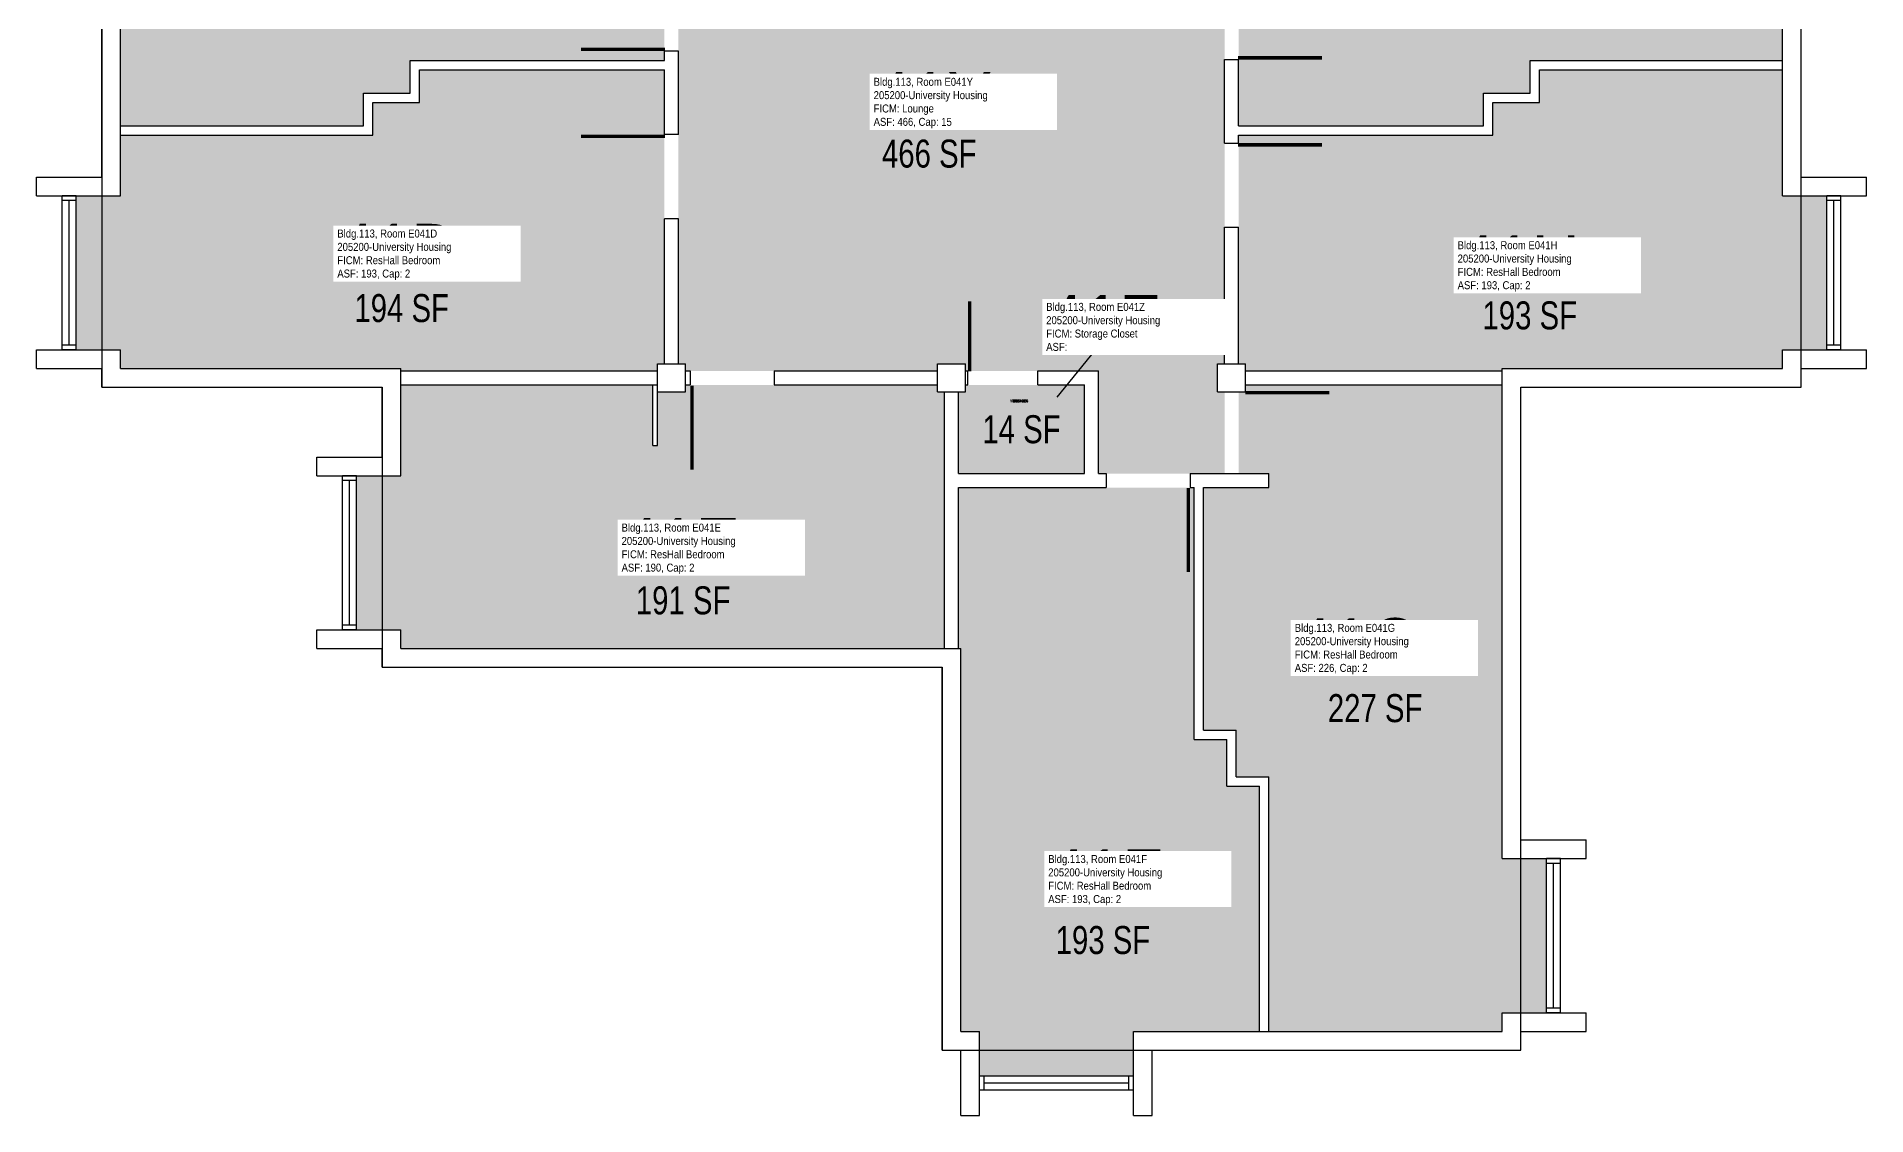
# Model space of a CAD drawing. Header units: inches. Extents: x -168 to 3268, y -1256 to 4808.
# Drawn here: x 2032 to 2816, y -1256 to -794 of the extents above; entities that cross this region are included whole.
import ezdxf
from ezdxf.enums import TextEntityAlignment as Align

# ---------------------------------------------------------------- set-up
doc = ezdxf.new("R2010")
doc.units = ezdxf.units.IN
doc.header["$LTSCALE"] = 100
doc.header["$MEASUREMENT"] = 0
for name, color, linetype in [('A-DOOR', 2, 'CONTINUOUS'), ('A-GLAZ', 1, 'CONTINUOUS'), ('A-IDEN-RNUM', 7, 'CONTINUOUS'), ('A-IDEN-SNUM', 4, 'CONTINUOUS'), ('A-IDEN-VNUM', 4, 'CONTINUOUS'), ('A-SITE', 3, 'CONTINUOUS'), ('A-WALL', 5, 'CONTINUOUS'), ('AREA-TEXT', 3, 'CONTINUOUS'), ('Rooms-Category-Color', 7, 'CONTINUOUS'), ('Rooms-College-Color', 7, 'CONTINUOUS'), ('Rooms-Department-Color', 7, 'CONTINUOUS'), ('Rooms-Division-Color', 7, 'CONTINUOUS'), ('Rooms-Information', 7, 'CONTINUOUS')]:
    doc.layers.add(name, color=color, linetype=linetype)
doc.styles.add('CP_AREA', font='arial.ttf', dxfattribs={"height": 15})
doc.styles.add('CP_ROOMVNUMBER', font='arial.ttf', dxfattribs={"width": 0.85, "height": 0.075})
doc.styles.add('ROOMSNUMBER', font='TXT.SHX', dxfattribs={"height": 1})

msp = doc.modelspace()

# ---------------------------------------------------------------- hatches: boundary and pattern name
at = {"layer": 'Rooms-Category-Color', "true_color": 0x728ef3}
for points in [[(2461.05, -937), (2431.05, -937), (2430, -937), (2430, -934), (2418, -934), (2418, -937), (2348.03, -937), (2312.03, -937), (2310, -937), (2310, -934), (2307, -934), (2307, -871.79), (2307, -835.79), (2307, -799.98), (2307, -835.79), (2307, -799.98), (2307, -763.98), (2307, -706), (2310, -706), (2310, -694), (2307, -694), (2307, -633.32), (2307, -597.32), (2307, -548), (2350.65, -548), (2350.65, -597), (2397.26, -597), (2397.26, -637), (2351, -637), (2351, -739), (2497, -739), (2496.99, -548), (2541, -548), (2541, -596), (2540, -596), (2540, -656), (2540, -696), (2540, -704), (2541, -704), (2541, -767.61), (2541, -803.61), (2541, -839.42), (2541, -803.61), (2541, -839.42), (2541, -875.42), (2541, -934), (2538, -934), (2538, -946), (2541, -946), (2541, -981), (2526.24, -981), (2490.24, -981), (2487, -981), (2487, -937)], [(2172, -832), (2172, -818), (2192, -818), (2192, -804), (2301, -804), (2301, -799.98), (2301, -763.98), (2301, -706), (2298, -706), (2298, -703), (2068, -703), (2068, -712), (2049, -712), (2049, -778), (2068, -778), (2068, -832)], [(2780, -778), (2780, -804), (2672, -804), (2672, -818), (2652, -818), (2652, -832), (2547, -832), (2547, -803.61), (2547, -832), (2547, -803.61), (2547, -767.61), (2547, -704), (2780, -704), (2780, -712), (2799, -712), (2799, -778)], [(2188, -937), (2298, -937), (2298, -934), (2301, -934), (2301, -871.79), (2301, -835.79), (2301, -808), (2301, -835.79), (2301, -808), (2196, -808), (2196, -822), (2176, -822), (2176, -836), (2068, -836), (2068, -862), (2049, -862), (2049, -928), (2068, -928), (2068, -936), (2188, -936)], [(2656, -836), (2656, -822), (2676, -822), (2676, -808), (2780, -808), (2780, -862), (2799, -862), (2799, -928), (2780, -928), (2780, -936), (2660, -936), (2660, -937), (2550, -937), (2550, -934), (2547, -934), (2547, -875.42), (2547, -839.42), (2547, -836)], [(2169, -982), (2169, -1048), (2188, -1048), (2188, -1056), (2421, -1056), (2421, -946), (2418, -946), (2418, -943), (2348.03, -943), (2312.03, -943), (2310, -943), (2310, -946), (2298, -946), (2298, -969), (2296, -969), (2296, -943), (2188, -943), (2188, -982)], [(2461.05, -943), (2431.05, -943), (2430, -943), (2430, -946), (2427, -946), (2427, -981), (2481, -981), (2481, -943)], [(2560, -987), (2560, -981), (2547, -981), (2547, -946), (2550, -946), (2550, -943), (2660, -943), (2660, -1146), (2679, -1146), (2679, -1212), (2660, -1212), (2660, -1220), (2560, -1220), (2560, -1111), (2546, -1111), (2546, -1091), (2532, -1091), (2532, -987)], [(2427, -987), (2490.24, -987), (2526.24, -987), (2528, -987), (2528, -1095), (2542, -1095), (2542, -1115), (2556, -1115), (2556, -1220), (2502, -1220), (2502, -1239), (2436, -1239), (2436, -1220), (2428, -1220), (2428, -1056), (2427, -1056)]]:
    msp.add_hatch(color=171, dxfattribs=at).paths.add_polyline_path(points)
at = {"layer": 'Rooms-College-Color', "true_color": 0xadadad}
for points in [[(2461.05, -937), (2431.05, -937), (2430, -937), (2430, -934), (2418, -934), (2418, -937), (2348.03, -937), (2312.03, -937), (2310, -937), (2310, -934), (2307, -934), (2307, -871.79), (2307, -835.79), (2307, -799.98), (2307, -835.79), (2307, -799.98), (2307, -763.98), (2307, -706), (2310, -706), (2310, -694), (2307, -694), (2307, -633.32), (2307, -597.32), (2307, -548), (2350.65, -548), (2350.65, -597), (2397.26, -597), (2397.26, -637), (2351, -637), (2351, -739), (2497, -739), (2496.99, -548), (2541, -548), (2541, -596), (2540, -596), (2540, -656), (2540, -696), (2540, -704), (2541, -704), (2541, -767.61), (2541, -803.61), (2541, -839.42), (2541, -803.61), (2541, -839.42), (2541, -875.42), (2541, -934), (2538, -934), (2538, -946), (2541, -946), (2541, -981), (2526.24, -981), (2490.24, -981), (2487, -981), (2487, -937)], [(2172, -832), (2172, -818), (2192, -818), (2192, -804), (2301, -804), (2301, -799.98), (2301, -763.98), (2301, -706), (2298, -706), (2298, -703), (2068, -703), (2068, -712), (2049, -712), (2049, -778), (2068, -778), (2068, -832)], [(2780, -778), (2780, -804), (2672, -804), (2672, -818), (2652, -818), (2652, -832), (2547, -832), (2547, -803.61), (2547, -832), (2547, -803.61), (2547, -767.61), (2547, -704), (2780, -704), (2780, -712), (2799, -712), (2799, -778)], [(2188, -937), (2298, -937), (2298, -934), (2301, -934), (2301, -871.79), (2301, -835.79), (2301, -808), (2301, -835.79), (2301, -808), (2196, -808), (2196, -822), (2176, -822), (2176, -836), (2068, -836), (2068, -862), (2049, -862), (2049, -928), (2068, -928), (2068, -936), (2188, -936)], [(2656, -836), (2656, -822), (2676, -822), (2676, -808), (2780, -808), (2780, -862), (2799, -862), (2799, -928), (2780, -928), (2780, -936), (2660, -936), (2660, -937), (2550, -937), (2550, -934), (2547, -934), (2547, -875.42), (2547, -839.42), (2547, -836)], [(2169, -982), (2169, -1048), (2188, -1048), (2188, -1056), (2421, -1056), (2421, -946), (2418, -946), (2418, -943), (2348.03, -943), (2312.03, -943), (2310, -943), (2310, -946), (2298, -946), (2298, -969), (2296, -969), (2296, -943), (2188, -943), (2188, -982)], [(2461.05, -943), (2431.05, -943), (2430, -943), (2430, -946), (2427, -946), (2427, -981), (2481, -981), (2481, -943)], [(2560, -987), (2560, -981), (2547, -981), (2547, -946), (2550, -946), (2550, -943), (2660, -943), (2660, -1146), (2679, -1146), (2679, -1212), (2660, -1212), (2660, -1220), (2560, -1220), (2560, -1111), (2546, -1111), (2546, -1091), (2532, -1091), (2532, -987)], [(2427, -987), (2490.24, -987), (2526.24, -987), (2528, -987), (2528, -1095), (2542, -1095), (2542, -1115), (2556, -1115), (2556, -1220), (2502, -1220), (2502, -1239), (2436, -1239), (2436, -1220), (2428, -1220), (2428, -1056), (2427, -1056)]]:
    msp.add_hatch(color=253, dxfattribs=at).paths.add_polyline_path(points)
at = {"layer": 'Rooms-Department-Color', "true_color": 0x604aed}
for points in [[(2461.05, -937), (2431.05, -937), (2430, -937), (2430, -934), (2418, -934), (2418, -937), (2348.03, -937), (2312.03, -937), (2310, -937), (2310, -934), (2307, -934), (2307, -871.79), (2307, -835.79), (2307, -799.98), (2307, -835.79), (2307, -799.98), (2307, -763.98), (2307, -706), (2310, -706), (2310, -694), (2307, -694), (2307, -633.32), (2307, -597.32), (2307, -548), (2350.65, -548), (2350.65, -597), (2397.26, -597), (2397.26, -637), (2351, -637), (2351, -739), (2497, -739), (2496.99, -548), (2541, -548), (2541, -596), (2540, -596), (2540, -656), (2540, -696), (2540, -704), (2541, -704), (2541, -767.61), (2541, -803.61), (2541, -839.42), (2541, -803.61), (2541, -839.42), (2541, -875.42), (2541, -934), (2538, -934), (2538, -946), (2541, -946), (2541, -981), (2526.24, -981), (2490.24, -981), (2487, -981), (2487, -937)], [(2172, -832), (2172, -818), (2192, -818), (2192, -804), (2301, -804), (2301, -799.98), (2301, -763.98), (2301, -706), (2298, -706), (2298, -703), (2068, -703), (2068, -712), (2049, -712), (2049, -778), (2068, -778), (2068, -832)], [(2780, -778), (2780, -804), (2672, -804), (2672, -818), (2652, -818), (2652, -832), (2547, -832), (2547, -803.61), (2547, -832), (2547, -803.61), (2547, -767.61), (2547, -704), (2780, -704), (2780, -712), (2799, -712), (2799, -778)], [(2188, -937), (2298, -937), (2298, -934), (2301, -934), (2301, -871.79), (2301, -835.79), (2301, -808), (2301, -835.79), (2301, -808), (2196, -808), (2196, -822), (2176, -822), (2176, -836), (2068, -836), (2068, -862), (2049, -862), (2049, -928), (2068, -928), (2068, -936), (2188, -936)], [(2656, -836), (2656, -822), (2676, -822), (2676, -808), (2780, -808), (2780, -862), (2799, -862), (2799, -928), (2780, -928), (2780, -936), (2660, -936), (2660, -937), (2550, -937), (2550, -934), (2547, -934), (2547, -875.42), (2547, -839.42), (2547, -836)], [(2169, -982), (2169, -1048), (2188, -1048), (2188, -1056), (2421, -1056), (2421, -946), (2418, -946), (2418, -943), (2348.03, -943), (2312.03, -943), (2310, -943), (2310, -946), (2298, -946), (2298, -969), (2296, -969), (2296, -943), (2188, -943), (2188, -982)], [(2461.05, -943), (2431.05, -943), (2430, -943), (2430, -946), (2427, -946), (2427, -981), (2481, -981), (2481, -943)], [(2560, -987), (2560, -981), (2547, -981), (2547, -946), (2550, -946), (2550, -943), (2660, -943), (2660, -1146), (2679, -1146), (2679, -1212), (2660, -1212), (2660, -1220), (2560, -1220), (2560, -1111), (2546, -1111), (2546, -1091), (2532, -1091), (2532, -987)], [(2427, -987), (2490.24, -987), (2526.24, -987), (2528, -987), (2528, -1095), (2542, -1095), (2542, -1115), (2556, -1115), (2556, -1220), (2502, -1220), (2502, -1239), (2436, -1239), (2436, -1220), (2428, -1220), (2428, -1056), (2427, -1056)]]:
    msp.add_hatch(color=173, dxfattribs=at).paths.add_polyline_path(points)
at = {"layer": 'Rooms-Division-Color', "true_color": 0x604aed}
for points in [[(2461.05, -937), (2431.05, -937), (2430, -937), (2430, -934), (2418, -934), (2418, -937), (2348.03, -937), (2312.03, -937), (2310, -937), (2310, -934), (2307, -934), (2307, -871.79), (2307, -835.79), (2307, -799.98), (2307, -835.79), (2307, -799.98), (2307, -763.98), (2307, -706), (2310, -706), (2310, -694), (2307, -694), (2307, -633.32), (2307, -597.32), (2307, -548), (2350.65, -548), (2350.65, -597), (2397.26, -597), (2397.26, -637), (2351, -637), (2351, -739), (2497, -739), (2496.99, -548), (2541, -548), (2541, -596), (2540, -596), (2540, -656), (2540, -696), (2540, -704), (2541, -704), (2541, -767.61), (2541, -803.61), (2541, -839.42), (2541, -803.61), (2541, -839.42), (2541, -875.42), (2541, -934), (2538, -934), (2538, -946), (2541, -946), (2541, -981), (2526.24, -981), (2490.24, -981), (2487, -981), (2487, -937)], [(2172, -832), (2172, -818), (2192, -818), (2192, -804), (2301, -804), (2301, -799.98), (2301, -763.98), (2301, -706), (2298, -706), (2298, -703), (2068, -703), (2068, -712), (2049, -712), (2049, -778), (2068, -778), (2068, -832)], [(2780, -778), (2780, -804), (2672, -804), (2672, -818), (2652, -818), (2652, -832), (2547, -832), (2547, -803.61), (2547, -832), (2547, -803.61), (2547, -767.61), (2547, -704), (2780, -704), (2780, -712), (2799, -712), (2799, -778)], [(2188, -937), (2298, -937), (2298, -934), (2301, -934), (2301, -871.79), (2301, -835.79), (2301, -808), (2301, -835.79), (2301, -808), (2196, -808), (2196, -822), (2176, -822), (2176, -836), (2068, -836), (2068, -862), (2049, -862), (2049, -928), (2068, -928), (2068, -936), (2188, -936)], [(2656, -836), (2656, -822), (2676, -822), (2676, -808), (2780, -808), (2780, -862), (2799, -862), (2799, -928), (2780, -928), (2780, -936), (2660, -936), (2660, -937), (2550, -937), (2550, -934), (2547, -934), (2547, -875.42), (2547, -839.42), (2547, -836)], [(2169, -982), (2169, -1048), (2188, -1048), (2188, -1056), (2421, -1056), (2421, -946), (2418, -946), (2418, -943), (2348.03, -943), (2312.03, -943), (2310, -943), (2310, -946), (2298, -946), (2298, -969), (2296, -969), (2296, -943), (2188, -943), (2188, -982)], [(2461.05, -943), (2431.05, -943), (2430, -943), (2430, -946), (2427, -946), (2427, -981), (2481, -981), (2481, -943)], [(2560, -987), (2560, -981), (2547, -981), (2547, -946), (2550, -946), (2550, -943), (2660, -943), (2660, -1146), (2679, -1146), (2679, -1212), (2660, -1212), (2660, -1220), (2560, -1220), (2560, -1111), (2546, -1111), (2546, -1091), (2532, -1091), (2532, -987)], [(2427, -987), (2490.24, -987), (2526.24, -987), (2528, -987), (2528, -1095), (2542, -1095), (2542, -1115), (2556, -1115), (2556, -1220), (2502, -1220), (2502, -1239), (2436, -1239), (2436, -1220), (2428, -1220), (2428, -1056), (2427, -1056)]]:
    msp.add_hatch(color=173, dxfattribs=at).paths.add_polyline_path(points)

# ---------------------------------------------------------------- linework, layer by layer
at = {"layer": 'A-DOOR'}
for points in [[(2301.21, -799.23, 1.5, 1.5, 0), (2265.21, -799.23, 0, 0, 0), (2265.21, -798.48, 0, 0, -0.414214), (2302.71, -763.98, 0, 0, -0.414214)], [(2546.7, -802.86, 1.5, 1.5, 0), (2582.7, -802.86, 0, 0, 0), (2582.7, -802.11, 0, 0, 0.414214), (2545.2, -767.61, 0, 0, 0.414214)], [(2301.21, -836.54, 1.5, 1.5, 0), (2265.21, -836.54, 0, 0, 0), (2265.21, -837.29, 0, 0, 0.414214), (2302.71, -871.79, 0, 0, 0.414214)], [(2546.7, -840.17, 1.5, 1.5, 0), (2582.7, -840.17, 0, 0, 0), (2582.7, -840.92, 0, 0, -0.414214), (2545.2, -875.42, 0, 0, -0.414214)], [(2431.8, -937.17, 1.5, 1.5, 0), (2431.8, -907.17, 0, 0, 0), (2431.05, -907.17, 0, 0, -0.414214), (2461.05, -937.17, 0, 0, -0.414214)], [(2312.78, -943.27, 1.5, 1.5, 0), (2312.78, -979.27, 0, 0, 0), (2313.53, -979.27, 0, 0, 0.414214), (2348.03, -941.77, 0, 0, 0.414214)], [(2549.9, -946.32, 1.5, 1.5, 0), (2585.9, -946.32, 0, 0, 0), (2585.9, -947.07, 0, 0, -0.414214), (2548.4, -981.57, 0, 0, -0.414214)], [(2525.49, -987.12, 1.5, 1.5, 0), (2525.49, -1023.12, 0, 0, 0), (2524.74, -1023.12, 0, 0, -0.414214), (2490.24, -985.62, 0, 0, -0.414214)]]:
    msp.add_lwpolyline(points, format="xyseb", dxfattribs=at)
at = {"layer": 'A-GLAZ'}
for p, q in [((2043, -926), (2043, -864)), ((2046, -926), (2046, -864)), ((2049, -926), (2049, -864)), ((2799, -926), (2799, -864)), ((2802, -926), (2802, -864)), ((2805, -926), (2805, -864)), ((2163, -1046), (2163, -984)), ((2166, -1046), (2166, -984)), ((2169, -1046), (2169, -984)), ((2679, -1210), (2679, -1148)), ((2682, -1210), (2682, -1148)), ((2685, -1210), (2685, -1148)), ((2438, -1239), (2500, -1239)), ((2438, -1242), (2500, -1242)), ((2438, -1245), (2500, -1245))]:
    msp.add_line(p, q, dxfattribs=at)
at = {"layer": 'A-IDEN-VNUM'}
msp.add_lwpolyline([(2485.23, -928.36), (2469.15, -948.27)], dxfattribs=at)
at = {"layer": 'A-SITE'}
msp.add_lwpolyline([(2692, -604), (2788, -604), (2788, -116), (2668, -116), (2668, 4), (2428, 4), (2428, 124), (2180, 124), (2180, -124), (2245, -124), (2245, -356), (2156, -356), (2156, -456), (2060, -456), (2060, -944), (2180, -944), (2180, -1064), (2420, -1064), (2420, -1228), (2668, -1228), (2668, -944), (2788, -944), (2788, -696), (2692, -696)], close=True, dxfattribs=at)
at = {"layer": 'A-WALL'}
for p, q in [((2068, -862), (2068, -778)), ((2780, -862), (2780, -778)), ((2060, -854), (2060, -786)), ((2788, -854), (2788, -786)), ((2192, -804), (2301, -804)), ((2192, -818), (2192, -804)), ((2301, -804), (2301, -799.98)), ((2307, -799.98), (2301, -799.98)), ((2307, -835.79), (2307, -799.98)), ((2541, -803.61), (2547, -803.61)), ((2541, -839.42), (2541, -803.61)), ((2547, -832), (2547, -803.61)), ((2672, -804), (2780, -804)), ((2672, -818), (2672, -804)), ((2196, -808), (2301, -808)), ((2196, -822), (2196, -808)), ((2301, -835.79), (2301, -808)), ((2676, -808), (2780, -808)), ((2676, -822), (2676, -808)), ((2172, -818), (2192, -818)), ((2172, -832), (2172, -818)), ((2176, -822), (2196, -822)), ((2176, -836), (2176, -822)), ((2652, -832), (2652, -818)), ((2652, -818), (2672, -818)), ((2656, -822), (2676, -822)), ((2656, -836), (2656, -822)), ((2068, -832), (2172, -832)), ((2068, -836), (2176, -836)), ((2307, -835.79), (2301, -835.79)), ((2547, -832), (2652, -832)), ((2547, -836), (2656, -836)), ((2547, -839.42), (2547, -836)), ((2541, -839.42), (2547, -839.42)), ((2032, -854), (2060, -854)), ((2032, -862), (2032, -854)), ((2788, -854), (2816, -854)), ((2816, -862), (2816, -854)), ((2032, -862), (2068, -862)), ((2043, -864), (2043, -862)), ((2049, -862), (2043, -862)), ((2049, -864), (2049, -862)), ((2780, -862), (2816, -862)), ((2799, -864), (2799, -862)), ((2805, -862), (2799, -862)), ((2805, -864), (2805, -862)), ((2049, -864), (2043, -864)), ((2805, -864), (2799, -864)), ((2301, -934), (2301, -871.79)), ((2307, -871.79), (2301, -871.79)), ((2307, -934), (2307, -871.79)), ((2541, -934), (2541, -875.42)), ((2541, -875.42), (2547, -875.42)), ((2547, -934), (2547, -875.42)), ((2032, -928), (2068, -928)), ((2032, -936), (2032, -928)), ((2043, -928), (2043, -926)), ((2049, -926), (2043, -926)), ((2049, -928), (2043, -928)), ((2049, -928), (2049, -926)), ((2068, -936), (2068, -928)), ((2780, -936), (2780, -928)), ((2780, -928), (2816, -928)), ((2799, -928), (2799, -926)), ((2805, -926), (2799, -926)), ((2805, -928), (2799, -928)), ((2805, -928), (2805, -926)), ((2816, -936), (2816, -928)), ((2032, -936), (2060, -936)), ((2060, -944), (2060, -936)), ((2068, -936), (2188, -936)), ((2068, -936), (2188, -936)), ((2188, -982), (2188, -936)), ((2188, -937), (2298, -937)), ((2298, -946), (2298, -934)), ((2298, -934), (2310, -934)), ((2310, -946), (2310, -934)), ((2310, -937), (2312.03, -937)), ((2312.03, -937), (2312.03, -943)), ((2348.03, -937), (2418, -937)), ((2348.03, -937), (2348.03, -943)), ((2418, -946), (2418, -934)), ((2418, -934), (2430, -934)), ((2430, -946), (2430, -934)), ((2430, -937), (2431.05, -937)), ((2431.05, -943), (2431.05, -937)), ((2461.05, -937), (2487, -937)), ((2461.05, -943), (2461.05, -937)), ((2487, -981), (2487, -937)), ((2538, -946), (2538, -934)), ((2538, -934), (2550, -934)), ((2550, -946), (2550, -934)), ((2550, -937), (2660, -937)), ((2660, -1146), (2660, -936)), ((2660, -936), (2780, -936)), ((2788, -936), (2816, -936)), ((2788, -944), (2788, -936)), ((2060, -944), (2180, -944)), ((2068, -944), (2180, -944)), ((2180, -974), (2180, -944)), ((2188, -943), (2298, -943)), ((2296, -969), (2296, -943)), ((2298, -969), (2298, -943)), ((2298, -946), (2310, -946)), ((2310, -943), (2312.03, -943)), ((2348.03, -943), (2418, -943)), ((2418, -946), (2430, -946)), ((2421, -1056), (2421, -946)), ((2427, -981), (2427, -946)), ((2430, -943), (2431.05, -943)), ((2461.05, -943), (2481, -943)), ((2481, -981), (2481, -943)), ((2538, -946), (2550, -946)), ((2550, -943), (2660, -943)), ((2668, -1138), (2668, -944)), ((2668, -944), (2788, -944)), ((2296, -969), (2298, -969)), ((2152, -974), (2180, -974)), ((2152, -982), (2152, -974)), ((2152, -982), (2188, -982)), ((2163, -984), (2163, -982)), ((2169, -982), (2163, -982)), ((2169, -984), (2163, -984)), ((2169, -984), (2169, -982)), ((2427, -981), (2481, -981)), ((2427, -987), (2490.24, -987)), ((2427, -1056), (2427, -987)), ((2487, -981), (2490.24, -981)), ((2490.24, -981), (2490.24, -987)), ((2526.24, -981), (2560, -981)), ((2526.24, -981), (2526.24, -987)), ((2526.24, -987), (2528, -987)), ((2528, -1095), (2528, -987)), ((2532, -1091), (2532, -987)), ((2532, -987), (2560, -987)), ((2560, -987), (2560, -981)), ((2152, -1048), (2188, -1048)), ((2152, -1056), (2152, -1048)), ((2163, -1048), (2163, -1046)), ((2169, -1046), (2163, -1046)), ((2169, -1048), (2163, -1048)), ((2169, -1048), (2169, -1046)), ((2188, -1056), (2188, -1048)), ((2152, -1056), (2180, -1056)), ((2180, -1064), (2180, -1056)), ((2188, -1056), (2428, -1056)), ((2428, -1220), (2428, -1056)), ((2180, -1064), (2420, -1064)), ((2420, -1228), (2420, -1064)), ((2528, -1095), (2542, -1095)), ((2532, -1091), (2546, -1091)), ((2542, -1115), (2542, -1095)), ((2546, -1111), (2546, -1091)), ((2546, -1111), (2560, -1111)), ((2560, -1220), (2560, -1111)), ((2542, -1115), (2556, -1115)), ((2556, -1220), (2556, -1115)), ((2668, -1138), (2696, -1138)), ((2696, -1146), (2696, -1138)), ((2660, -1146), (2696, -1146)), ((2679, -1148), (2679, -1146)), ((2685, -1146), (2679, -1146)), ((2685, -1148), (2679, -1148)), ((2685, -1148), (2685, -1146)), ((2660, -1212), (2696, -1212)), ((2660, -1220), (2660, -1212)), ((2679, -1212), (2679, -1210)), ((2685, -1210), (2679, -1210)), ((2685, -1212), (2679, -1212)), ((2685, -1212), (2685, -1210)), ((2696, -1220), (2696, -1212)), ((2428, -1220), (2436, -1220)), ((2436, -1256), (2436, -1220)), ((2502, -1220), (2660, -1220)), ((2502, -1256), (2502, -1220)), ((2668, -1220), (2696, -1220)), ((2668, -1228), (2668, -1220)), ((2420, -1228), (2428, -1228)), ((2428, -1256), (2428, -1228)), ((2510, -1228), (2668, -1228)), ((2510, -1256), (2510, -1228)), ((2436, -1239), (2438, -1239)), ((2436, -1245), (2436, -1239)), ((2436, -1245), (2438, -1245)), ((2438, -1245), (2438, -1239)), ((2500, -1239), (2502, -1239)), ((2500, -1245), (2500, -1239)), ((2500, -1245), (2502, -1245)), ((2502, -1245), (2502, -1239)), ((2428, -1256), (2436, -1256)), ((2502, -1256), (2510, -1256))]:
    msp.add_line(p, q, dxfattribs=at)

# ---------------------------------------------------------------- texts
at = {"layer": 'A-IDEN-RNUM', "style": 'ROOMSNUMBER', "width": 0.85}
for s, p in [('0041-Y0', (2416, -821)), ('0041-D0', (2187, -886)), ('0041-H0', (2667, -891)), ('0041-Z0', (2452.93, -949.85)), ('0041-E0', (2308, -1012)), ('0041-G0', (2598, -1055)), ('0041-F0', (2490, -1154))]:
    msp.add_text(s, height=1, dxfattribs=at).set_placement(p, align=Align.MIDDLE)
at = {"layer": 'A-IDEN-SNUM', "style": 'ROOMSNUMBER', "width": 0.85}
for s, p in [('1130E041Y0', (2416, -821)), ('1130E041D0', (2187, -886)), ('1130E041H0', (2667, -891)), ('1130E041Z0', (2452.93, -949.85)), ('1130E041E0', (2308, -1012)), ('1130E041G0', (2598, -1055)), ('1130E041F0', (2490, -1154))]:
    msp.add_text(s, height=1, dxfattribs=at).set_placement(p, align=Align.MIDDLE)
at = {"layer": 'A-IDEN-VNUM', "style": 'CP_ROOMVNUMBER', "width": 0.85}
for s, p in [('41Y', (2416, -821)), ('41D', (2187, -886)), ('41H', (2667, -891)), ('41Z', (2489.14, -916.44)), ('41E', (2308, -1012)), ('41G', (2598, -1055)), ('41F', (2490, -1154))]:
    msp.add_text(s, height=24, dxfattribs=at).set_placement(p, align=Align.MIDDLE)
at = {"layer": 'AREA-TEXT', "style": 'CP_AREA', "width": 0.75}
for s, p in [('466 SF', (2414.47, -843.91)), ('194 SF', (2188.43, -910.1)), ('193 SF', (2671.76, -913.23)), ('14 SF', (2454, -962)), ('191 SF', (2309, -1035.32)), ('227 SF', (2605.5, -1081.5)), ('193 SF', (2488.89, -1180.86))]:
    msp.add_text(s, height=12, dxfattribs=at).set_placement(p, align=Align.MIDDLE_CENTER)

# ---------------------------------------------------------------- next in the draw order: texts
at = {"layer": 'Rooms-Information', "char_height": 3.4286, "width": 76.8, "attachment_point": 7, "style": 'CP_ROOMVNUMBER', "bg_fill": 3, "box_fill_scale": 1.5, "bg_fill_color": 256, "bg_fill_true_color": 13158600, "bg_fill_transparency": 0}
for s, insert in [('Bldg.113, Room E041Y^M^J205200-University Housing^M^JFICM: Lounge^M^JASF: 466, Cap: 15', (2390.65, -833.05)), ('Bldg.113, Room E041D^M^J205200-University Housing^M^JFICM: ResHall Bedroom^M^JASF: 193, Cap: 2', (2160.86, -898.05)), ('Bldg.113, Room E041H^M^J205200-University Housing^M^JFICM: ResHall Bedroom^M^JASF: 193, Cap: 2', (2640.86, -903.05)), ('Bldg.113, Room E041Z^M^J205200-University Housing^M^JFICM: Storage Closet^M^JASF: ', (2464.58, -928.49)), ('Bldg.113, Room E041E^M^J205200-University Housing^M^JFICM: ResHall Bedroom^M^JASF: 190, Cap: 2', (2282.65, -1024.05)), ('Bldg.113, Room E041G^M^J205200-University Housing^M^JFICM: ResHall Bedroom^M^JASF: 226, Cap: 2', (2571.07, -1067)), ('Bldg.113, Room E041F^M^J205200-University Housing^M^JFICM: ResHall Bedroom^M^JASF: 193, Cap: 2', (2465.45, -1166.05))]:
    msp.add_mtext(s, dxfattribs=dict(at, insert=insert))

doc.saveas('drawing.dxf')
